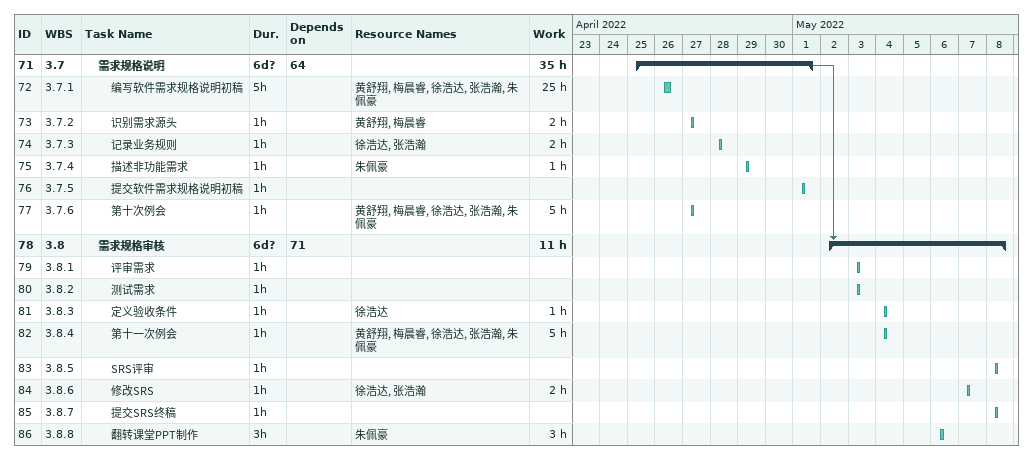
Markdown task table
| ID | WBS | Task | Duration | Start | Finish | Predecessors | Resources | Work (h) |
|---|---|---|---|---|---|---|---|---|
| 71 | 3.7 | **需求规格说明** | 6d? | 2022-04-25 | 2022-05-01 | 64 |  | 35 |
| 72 | 3.7.1 | 编写软件需求规格说明初稿 | 5h | 2022-04-26 | 2022-04-26 |  | 黄舒翔, 梅晨睿, 徐浩达, 张浩瀚, 朱佩豪 | 25 |
| 73 | 3.7.2 | 识别需求源头 | 1h | 2022-04-27 | 2022-04-27 |  | 黄舒翔, 梅晨睿 | 2 |
| 74 | 3.7.3 | 记录业务规则 | 1h | 2022-04-28 | 2022-04-28 |  | 徐浩达, 张浩瀚 | 2 |
| 75 | 3.7.4 | 描述非功能需求 | 1h | 2022-04-29 | 2022-04-29 |  | 朱佩豪 | 1 |
| 76 | 3.7.5 | 提交软件需求规格说明初稿 | 1h | 2022-05-01 | 2022-05-01 |  |  |  |
| 77 | 3.7.6 | 第十次例会 | 1h | 2022-04-27 | 2022-04-27 |  | 黄舒翔, 梅晨睿, 徐浩达, 张浩瀚, 朱佩豪 | 5 |
| 78 | 3.8 | **需求规格审核** | 6d? | 2022-05-02 | 2022-05-08 | 71 |  | 11 |
| 79 | 3.8.1 | 评审需求 | 1h | 2022-05-03 | 2022-05-03 |  |  |  |
| 80 | 3.8.2 | 测试需求 | 1h | 2022-05-03 | 2022-05-03 |  |  |  |
| 81 | 3.8.3 | 定义验收条件 | 1h | 2022-05-04 | 2022-05-04 |  | 徐浩达 | 1 |
| 82 | 3.8.4 | 第十一次例会 | 1h | 2022-05-04 | 2022-05-04 |  | 黄舒翔, 梅晨睿, 徐浩达, 张浩瀚, 朱佩豪 | 5 |
| 83 | 3.8.5 | SRS评审 | 1h | 2022-05-08 | 2022-05-08 |  |  |  |
| 84 | 3.8.6 | 修改SRS | 1h | 2022-05-07 | 2022-05-07 |  | 徐浩达, 张浩瀚 | 2 |
| 85 | 3.8.7 | 提交SRS终稿 | 1h | 2022-05-08 | 2022-05-08 |  |  |  |
| 86 | 3.8.8 | 翻转课堂PPT制作 | 3h | 2022-05-06 | 2022-05-06 |  | 朱佩豪 | 3 |
